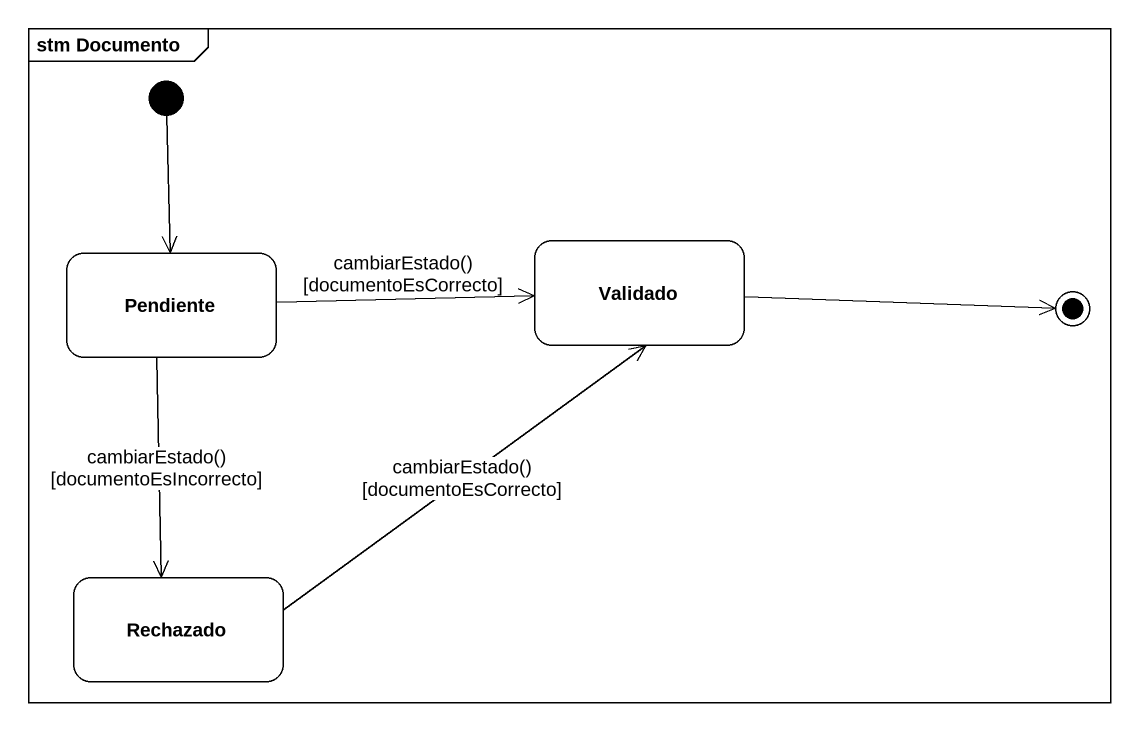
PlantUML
@startuml
mainframe stm Documento
hide empty description
state Pendiente
state Validado
state Rechazado
[*] --> Pendiente
Pendiente -right-> Validado : cambiarEstado() [documentoEsCorrecto]
Pendiente --> Rechazado : cambiarEstado() [documentoEsIncorrecto]
Rechazado -up-> Validado : cambiarEstado() [documentoEsCorrecto]
Validado -right-> [*]
@enduml
